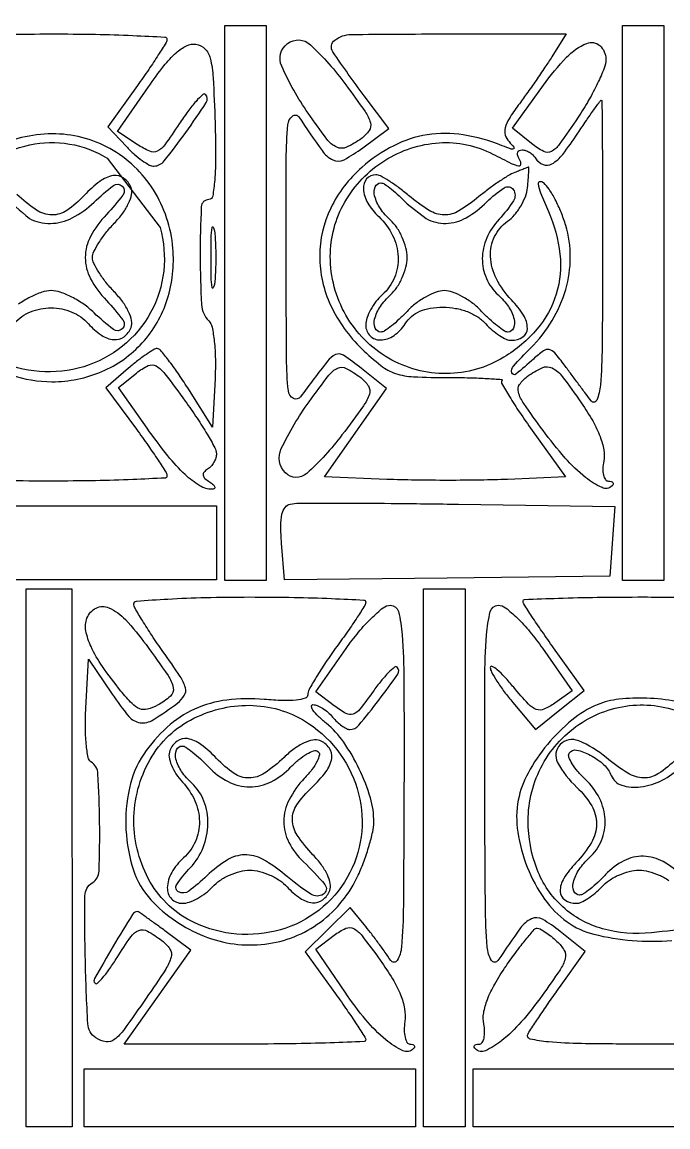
# Model space of a CAD drawing. Header units: inches. Extents: x 57 to 2760, y -193 to 2149.
# Drawn here: x 531.92 to 543.47, y 859.99 to 879.74 of the extents above; entities that cross this region are included whole.
import ezdxf

# ---------------------------------------------------------------- set-up
doc = ezdxf.new("R2010")
doc.units = ezdxf.units.IN
doc.header["$MEASUREMENT"] = 0
doc.set_wipeout_variables(frame=1)

# ---------------------------------------------------------------- blocks, each defined once
blk = doc.blocks.new('TG7-1H40CA')
blk.add_wipeout([(-0.386, 49.351), (148.648, 49.351), (148.648, -0.051), (-0.352, 0.023)])
for points in [[(129.107, 19.638), (129.107, 9.719), (128.367, 9.719), (128.367, 19.638), (129.107, 19.638)], [(136.213, 19.638), (136.213, 9.719), (135.473, 9.719), (135.473, 19.638), (136.213, 19.638)], [(128.219, 11.051), (128.219, 9.732), (122.298, 9.732), (122.298, 11.051), (128.219, 11.051)], [(125.629, 9.571), (125.636, -0.051), (124.814, -0.051), (124.814, 9.571), (125.221, 9.571), (125.629, 9.571)], [(132.66, 9.571), (132.66, -0.051), (131.92, -0.051), (131.92, 9.571), (132.66, 9.571)], [(131.772, 0.985), (131.772, -0.051), (125.851, -0.051), (125.851, 0.985), (131.772, 0.985)], [(138.73, 0.985), (138.73, -0.051), (132.808, -0.051), (132.808, 0.985), (138.73, 0.985)]]:
    blk.add_lwpolyline(points)
for points in [[(124.464, 19.482, -0.005043), (125.258, 19.49, -0.004221), (126.053, 19.483, -0.007031), (126.722, 19.462, -0.001977), (127.295, 19.434, -0.398797), (127.331, 19.396, -0.138354), (127.314, 19.335, -0.004425), (127.176, 19.114, -0.008246), (127.005, 18.855, -0.005596), (126.802, 18.566), (126.273, 17.83), (126.606, 17.475, 0.022693), (126.745, 17.34, 0.027347), (126.887, 17.227, 0.027749), (127.015, 17.146, 0.136028), (127.098, 17.127, 0.218928), (127.28, 17.219, 0.012702), (127.668, 17.73, 0.010907), (128.033, 18.263, 0.354971), (128.018, 18.408, 0.40862), (127.971, 18.409, 0.01931), (127.85, 18.283, 0.022549), (127.706, 18.106, 0.01313), (127.549, 17.881, -0.010008), (127.29, 17.507, -0.12301), (127.158, 17.395, -0.220764), (127.023, 17.393, -0.041901), (126.8, 17.513), (126.447, 17.744), (127, 18.545, -0.015112), (127.275, 18.919, -0.043753), (127.494, 19.153, -0.068083), (127.68, 19.279, -0.148876), (127.849, 19.307, -0.168658), (128.01, 19.226, -0.133931), (128.105, 19.054, -0.046223), (128.156, 18.708, -0.004978), (128.191, 17.898, -0.007756), (128.201, 17.303, -0.020774), (128.184, 16.879, -0.021453), (128.148, 16.587, -0.366189), (128.08, 16.529, 0.40094), (127.944, 16.4, 0.011332), (127.924, 15.522, 0.014199), (127.949, 14.65, 0.184246), (128.079, 14.359, -0.1496), (128.137, 14.25, -0.02098), (128.176, 13.993, -0.022422), (128.196, 13.676, -0.017348), (128.19, 13.331), (128.145, 12.458), (127.701, 13.161, 0.009742), (127.523, 13.43, 0.014641), (127.357, 13.657, 0.009427), (127.212, 13.837, 0.220865), (127.154, 13.864, 0.139145), (127.094, 13.847, 0.012695), (126.962, 13.761, 0.015659), (126.808, 13.649, 0.011626), (126.645, 13.515), (126.239, 13.165), (126.785, 12.422, -0.005452), (126.994, 12.13, -0.008079), (127.171, 11.87, -0.004207), (127.314, 11.647, -0.141503), (127.331, 11.587, -0.399201), (127.296, 11.55, -0.001888), (126.722, 11.522, -0.00687), (126.053, 11.502, -0.004124), (125.258, 11.495, -0.004221), (124.464, 11.502, -0.007031)], [(126.023, 15.387, -0.233682), (126.023, 15.598, -0.026829), (126.113, 15.757, -0.026288), (126.239, 15.934, -0.023115), (126.388, 16.105, 0.032497), (126.54, 16.285, 0.048319), (126.645, 16.463, 0.058925), (126.698, 16.621, 0.143956), (126.689, 16.742, 0.145834), (126.557, 16.913, 0.200038), (126.37, 16.957, 0.120836), (126.131, 16.854, 0.042778), (125.851, 16.603, -0.052948), (125.539, 16.335, -0.156504), (125.273, 16.254, -0.144885), (124.995, 16.341, -0.043148), (124.646, 16.622, 0.032497)], [(124.184, 17.22, -0.089704), (124.879, 17.508, -0.096964), (125.588, 17.522, -0.093981), (126.259, 17.27), (127.206, 16.029, -0.197951), (127.036, 14.507, -0.196795), (125.842, 13.541, -0.186763), (124.28, 13.662, -0.007071)], [(124.6, 14.316, -0.112329), (124.893, 14.522, -0.098828), (125.261, 14.593, -0.098286), (125.629, 14.518, -0.109713), (125.925, 14.308, 0.058593), (126.159, 14.103, 0.129727), (126.381, 14.024, 0.184881), (126.563, 14.076, 0.140469), (126.689, 14.243, 0.143956), (126.698, 14.364, 0.058925), (126.645, 14.522, 0.048319), (126.54, 14.7, 0.032497), (126.388, 14.88, -0.023115), (126.239, 15.051, -0.026288), (126.113, 15.228, -0.026829), (126.023, 15.387, -0.115288)], [(126.374, 16.778, -0.870141), (126.543, 16.608, -0.029318), (126.247, 16.26, 0.068171), (125.965, 15.871, 0.123553), (125.87, 15.493, 0.123553), (125.965, 15.114, 0.068171), (126.247, 14.725, -0.029318), (126.543, 14.377, -0.870141), (126.374, 14.207, -0.029318), (126.026, 14.504, 0.037865), (125.842, 14.656, 0.034006), (125.63, 14.784, 0.035655), (125.423, 14.873, 0.083711), (125.258, 14.9, 0.083711), (125.093, 14.873, 0.035655), (124.887, 14.784, 0.034006), (124.675, 14.656, 0.037865)], [(124.376, 16.596, -0.016233), (124.87, 16.19, 0.12381), (125.247, 16.102, 0.116702), (125.637, 16.201, 0.070589), (126.026, 16.481, -0.029318), (126.374, 16.778, -0.374162)], [(132.143, 14.874, 0.038735), (131.963, 14.792, 0.036766), (131.781, 14.672, 0.04065), (131.624, 14.53, -0.016233), (131.482, 14.389, -0.021145), (131.343, 14.269, -0.019347), (131.221, 14.18, -0.148512), (131.154, 14.16, -0.311042), (131.053, 14.23, -0.156212), (131.044, 14.392, -0.085275), (131.146, 14.617, -0.059994), (131.328, 14.826, 0.062472), (131.441, 14.958, 0.041885), (131.537, 15.133, 0.041901), (131.602, 15.32, 0.062761), (131.624, 15.493, 0.062761), (131.602, 15.665, 0.041901), (131.537, 15.852, 0.041885), (131.441, 16.027, 0.062472), (131.328, 16.159, -0.059994), (131.146, 16.368, -0.085275), (131.044, 16.593, -0.156212), (131.053, 16.755, -0.311042), (131.154, 16.825, -0.148512), (131.221, 16.805, -0.019347), (131.343, 16.716, -0.021145), (131.482, 16.596, -0.016233), (131.624, 16.455), (131.967, 16.189, 0.13228), (132.318, 16.103, 0.125082), (132.679, 16.204, 0.066259), (133.05, 16.488, -0.051539), (133.358, 16.738, -0.404963), (133.522, 16.706, -0.304058), (133.526, 16.507, -0.046182), (133.268, 16.176, 0.085384), (133.048, 15.843, 0.10077), (132.969, 15.474, 0.106533), (133.041, 15.12, 0.106009), (133.252, 14.826, -0.059994), (133.435, 14.617, -0.085275), (133.536, 14.392, -0.156212), (133.527, 14.23, -0.311042), (133.426, 14.16, -0.148512), (133.36, 14.18, -0.019347), (133.238, 14.269, -0.021145), (133.098, 14.389, -0.016233), (132.956, 14.53, 0.04065), (132.8, 14.672, 0.036766), (132.617, 14.792, 0.038735), (132.437, 14.874, 0.177963), (132.143, 14.874)], [(135.341, 11.039), (135.251, 9.793), (132.342, 9.76), (129.433, 9.727), (129.38, 10.385, -0.016951), (129.366, 10.699, -0.057584), (129.387, 10.903, -0.104714), (129.443, 11.026, -0.187288), (129.536, 11.085, -0.047923), (129.691, 11.1, -0.000905), (130.505, 11.101, -0.002198), (131.455, 11.096, -0.001468), (132.542, 11.082), (135.341, 11.039)], [(136.433, 7.556, 0.035859), (135.913, 7.613, 0.036514), (135.411, 7.595, 0.071169), (135.024, 7.496, 0.074925), (134.571, 7.223, 0.0468), (134.132, 6.785, 0.047012), (133.786, 6.276, 0.079804), (133.612, 5.793, 0.084182), (133.602, 5.22, 0.057739), (133.773, 4.591, 0.0578), (134.083, 4.019, 0.084972), (134.485, 3.614, 0.093831), (134.962, 3.394, 0.041124), (135.651, 3.281, 0.041122), (136.355, 3.282, 0.08756)], [(138.013, 1.429), (135.846, 1.429, -0.00345), (134.744, 1.437, -0.018956), (134.15, 1.467, -0.036515), (133.827, 1.52, -0.502251), (133.787, 1.614, -0.015157), (133.854, 1.722, -0.002256), (133.996, 1.934, -0.002538), (134.167, 2.183, -0.002184), (134.349, 2.443), (134.805, 3.087), (134.362, 3.444, 0.041302), (134.042, 3.661, 0.242474), (133.846, 3.668, 0.128136), (133.651, 3.505, 0.00926), (133.248, 2.922, -0.550703), (133.133, 2.925, -0.116612), (133.056, 3.163, -0.0175), (133.024, 3.914, -0.001356), (133.013, 5.928, -0.001614), (133.014, 7.931, -0.017135), (133.045, 8.747, -0.043274), (133.112, 9.163, -0.344077), (133.255, 9.275, -0.168153), (133.384, 9.23, -0.026253), (133.59, 9.05, -0.026734), (133.819, 8.803, -0.020445), (134.042, 8.509), (134.578, 7.744), (134.264, 7.524, -0.050684), (134.069, 7.415, -0.197138), (133.934, 7.412, -0.114945), (133.792, 7.509, -0.012638), (133.531, 7.808, 0.013545), (133.37, 7.992, 0.029645), (133.235, 8.121, 0.053611), (133.144, 8.183, 0.566691), (133.112, 8.165, 0.127108), (133.134, 8.081, 0.015907), (133.231, 7.919, 0.017892), (133.361, 7.73, 0.013956), (133.516, 7.535), (133.919, 7.053), (134.354, 7.403), (134.79, 7.753), (134.243, 8.514, -0.00428), (134.034, 8.811, -0.006491), (133.857, 9.074, -0.002811), (133.711, 9.299, -0.14313), (133.697, 9.349, -0.402909), (133.725, 9.379, -0.001145), (134.33, 9.401, -0.005339), (135.025, 9.418, -0.003203), (135.852, 9.423, -0.00345), (136.949, 9.415, -0.019133)], [(136.758, 3.503, -0.002482), (135.991, 3.419, -0.093798), (135.119, 3.491, -0.117355), (134.409, 3.881, -0.116854), (133.949, 4.551, -0.092443), (133.788, 5.418, -0.125609), (134.045, 6.425, -0.126892), (134.752, 7.181, -0.129534), (135.725, 7.491, -0.13368), (136.711, 7.275, 0.006385)], [(136.437, 6.524, -0.050342), (136.119, 6.265, -0.152581), (135.853, 6.188, -0.134579), (135.571, 6.272, -0.035753), (135.186, 6.551, 0.077188), (134.692, 6.851, 0.304483), (134.361, 6.784, 0.329776), (134.315, 6.465, 0.080757), (134.659, 6.018, -0.070065), (134.924, 5.688, -0.138065), (135.01, 5.366, -0.130007), (134.918, 5.033, -0.058785), (134.643, 4.669, 0.050428), (134.427, 4.392, 0.142237), (134.36, 4.159, 0.250434), (134.442, 4.007, 0.147693), (134.645, 3.946, 0.108386), (134.736, 3.966, 0.03544), (134.858, 4.033, 0.033394), (134.986, 4.128, 0.032047), (135.103, 4.242, -0.062472), (135.235, 4.355, -0.041885), (135.409, 4.451, -0.041901), (135.597, 4.516, -0.062761), (135.769, 4.538, -0.062761), (135.941, 4.516, -0.041901), (136.129, 4.451, -0.041885), (136.304, 4.355, -0.062472)], [(136.54, 4.431, 0.078455), (136.204, 4.692, 0.121107), (135.85, 4.787, 0.124537), (135.5, 4.706, 0.085799), (135.174, 4.46, -0.016386), (135.033, 4.32, -0.021295), (134.895, 4.201, -0.019558), (134.774, 4.114, -0.147987), (134.707, 4.094, -0.311042), (134.606, 4.163, -0.156212), (134.597, 4.326, -0.085275), (134.699, 4.55, -0.059994), (134.881, 4.76, 0.110262), (135.1, 5.07, 0.111827), (135.165, 5.442, 0.105034), (135.064, 5.824, 0.087348), (134.811, 6.162, -0.027425), (134.677, 6.303, -0.039743), (134.576, 6.442, -0.045503), (134.518, 6.561, -0.234073), (134.524, 6.632, -0.319663), (134.654, 6.687, -0.067825), (134.898, 6.596, -0.060825), (135.142, 6.425, -0.118078), (135.275, 6.23, 0.229952), (135.461, 6.057, 0.107261), (135.798, 6.027, 0.085386), (136.186, 6.147, 0.087416), (136.509, 6.388, -0.016233)]]:
    blk.add_lwpolyline(points, format="xyb")
for points in [[(130.528, 18.582, -0.006382), (130.872, 18.101, -0.081217), (130.967, 17.902, -0.22185), (130.945, 17.763, -0.08765), (130.808, 17.62, -0.050222), (130.543, 17.464, -0.222107), (130.367, 17.465, -0.120485), (130.189, 17.61, -0.011237), (129.855, 18.073, -0.045086), (129.382, 18.913, -0.349746), (129.486, 19.319, -0.365556), (129.894, 19.297, -0.045814)], [(134.212, 19.082, -0.006572), (134.089, 18.894, -0.003363), (133.929, 18.66, -0.003341), (133.761, 18.421, -0.005018), (133.612, 18.215, 0.019518), (133.447, 17.974, 0.078219), (133.376, 17.811, 0.134914), (133.379, 17.682, 0.115194), (133.446, 17.564, -0.014973), (133.533, 17.464, -0.456173), (133.528, 17.435, -0.227335), (133.486, 17.431, -0.007862), (133.326, 17.492, 0.055376), (132.629, 17.685, 0.078088), (131.985, 17.687, 0.080194), (131.385, 17.492, 0.062019), (130.815, 17.105, 0.100132), (130.258, 16.374, 0.113323), (130.061, 15.516, 0.110243), (130.257, 14.64, 0.09072), (130.816, 13.859, 0.025554), (131.157, 13.56, 0.086995), (131.416, 13.421, 0.068381), (131.739, 13.361, 0.011897), (132.361, 13.347, -0.00524), (132.747, 13.343, -0.009517), (133.062, 13.33, -0.005133), (133.312, 13.313, -0.639984), (133.32, 13.29, 0.339485), (133.314, 13.244, 0.005525), (133.455, 13.006, 0.011802), (133.635, 12.725, 0.007243), (133.86, 12.402), (134.457, 11.57), (133.417, 11.526, -0.006696), (132.939, 11.513, -0.003727), (132.356, 11.508, -0.003716), (131.765, 11.513, -0.006006), (131.263, 11.526), (130.149, 11.57), (131.253, 13.152), (130.81, 13.508, 0.020862), (130.488, 13.744, 0.262466), (130.343, 13.756, 0.121819), (130.199, 13.64, 0.003472), (129.72, 13.002, -0.373471), (129.59, 12.973, -0.247783), (129.501, 13.108, -0.024039), (129.469, 13.689, -0.001332), (129.461, 15.507, -0.001478), (129.464, 17.253, -0.021659), (129.493, 17.867, -0.197153), (129.574, 18.022, -0.448484), (129.689, 18.005, 0.008536), (130.103, 17.403, 0.125807), (130.298, 17.239, 0.23741), (130.496, 17.242, 0.038633), (130.832, 17.453), (131.299, 17.797), (130.858, 18.384, -0.012364), (130.298, 19.168, -0.397338), (130.333, 19.381, -0.161884), (130.621, 19.48, -0.002803), (132.302, 19.49), (134.471, 19.49)], [(135.177, 19.04, -0.092638), (135.147, 18.877, -0.01909), (135.031, 18.61, -0.019468), (134.87, 18.304, -0.017244), (134.68, 18, -0.006365), (134.345, 17.515, -0.111274), (134.203, 17.388, -0.256934), (134.066, 17.387, -0.04605), (133.846, 17.534), (133.51, 17.806), (134.061, 18.574, -0.034697), (134.474, 19.072, -0.103809), (134.836, 19.321, -0.287872), (135.068, 19.282, -0.214436)], [(135.119, 15.482, -0.001966), (135.111, 13.902, -0.017762), (135.08, 13.212, -0.07626), (135.015, 12.941, -0.584398), (134.913, 12.928, -0.000438), (134.817, 13.057, -0.000199), (134.691, 13.227, -0.000198), (134.559, 13.405, -0.000272), (134.44, 13.566, 0.01634), (134.264, 13.787, 0.1695), (134.166, 13.846, 0.20952), (134.063, 13.823, 0.026614), (133.883, 13.677, -0.013679), (133.569, 13.407, -0.540727), (133.496, 13.431, -0.257303), (133.525, 13.552, -0.011726), (133.83, 13.872, 0.059874), (134.217, 14.365, 0.066787), (134.46, 14.92, 0.069417), (134.542, 15.499, 0.073458), (134.46, 16.067, 0.023656), (134.377, 16.301, 0.02318), (134.273, 16.527, 0.023809), (134.163, 16.716, 0.07626), (134.066, 16.825, 0.18996), (133.996, 16.848, 0.446027), (133.965, 16.81, 0.055374), (134.011, 16.647, 0.007412), (134.151, 16.317, -0.076867), (134.357, 15.554, -0.101811), (134.29, 14.84, -0.102739), (133.948, 14.215, -0.07954), (133.355, 13.71, -0.135944), (132.329, 13.417, -0.134146), (131.293, 13.693, -0.132206), (130.53, 14.461, -0.130409), (130.251, 15.513, -0.131228), (130.511, 16.485, -0.122419), (131.226, 17.229, -0.124318), (132.196, 17.544, -0.137764), (133.158, 17.342, 0.006385), (133.487, 17.176, 0.074885), (133.624, 17.133, 0.507672), (133.66, 17.168, 0.100716), (133.623, 17.269, -0.076764), (133.599, 17.326, -0.154201), (133.601, 17.374, -0.186277), (133.63, 17.405, -0.117858), (133.679, 17.417, -0.085235), (133.742, 17.406, -0.053414), (133.811, 17.374, -0.051777), (133.873, 17.326, -0.064269), (133.919, 17.269, 0.160659), (134.056, 17.154, 0.23155), (134.211, 17.165, 0.095295), (134.406, 17.336, 0.019011), (134.676, 17.713, -0.003032), (134.829, 17.94, -0.004894), (134.961, 18.131, -0.001151), (135.079, 18.296, -0.242038), (135.096, 18.305, -0.411686), (135.107, 18.294, -0.000094), (135.114, 17.476, -0.001527), (135.119, 16.564, -0.000915)], [(124.22, 17.439, 0.166124), (123.228, 16.381, 0.169487), (123.101, 14.947, 0.168755), (123.895, 13.741, 0.16486), (125.274, 13.272, 0.100897), (126.167, 13.454, 0.108664), (126.89, 13.968, 0.107911), (127.335, 14.742, 0.098309), (127.437, 15.659, 0.118933), (127.089, 16.701, 0.127251), (126.31, 17.44, 0.128171), (125.275, 17.704, 0.1216)], [(133.549, 17.013, 0.045359), (133.436, 16.958, 0.012358), (133.269, 16.851, 0.012394), (133.085, 16.72, 0.012601), (132.908, 16.581, -0.037766), (132.55, 16.326, -0.14101), (132.286, 16.255, -0.13669), (132.019, 16.334, -0.03466), (131.651, 16.603, 0.015253), (131.472, 16.744, 0.019123), (131.297, 16.864, 0.017588), (131.146, 16.952, 0.123541), (131.063, 16.973, 0.221469), (130.901, 16.897, 0.19487), (130.843, 16.718, 0.116391), (130.921, 16.467, 0.07069), (131.117, 16.223, -0.088853), (131.365, 15.888, -0.10458), (131.464, 15.507, -0.110771), (131.398, 15.135, -0.11026), (131.18, 14.826, 0.044853), (131.067, 14.704, 0.038833), (130.971, 14.557, 0.040713), (130.905, 14.409, 0.084684), (130.884, 14.285, 0.195517), (130.962, 14.093, 0.210783), (131.149, 14.018, 0.1454), (131.39, 14.098, 0.100966), (131.59, 14.308, -0.077204), (131.702, 14.439, -0.073398), (131.851, 14.531, -0.063565), (132.039, 14.586, -0.03936), (132.269, 14.604, -0.044704), (132.492, 14.584, -0.048026), (132.702, 14.525, -0.050846), (132.886, 14.431, -0.065436), (133.03, 14.308, 0.032047), (133.147, 14.195, 0.033394), (133.276, 14.099, 0.03544), (133.397, 14.032, 0.108386), (133.489, 14.012, 0.147693), (133.692, 14.073, 0.250434), (133.774, 14.226, 0.142237), (133.707, 14.459, 0.050428), (133.491, 14.735, -0.073084), (133.221, 15.114, -0.105835), (133.116, 15.51, -0.12483), (133.187, 15.866, -0.129067), (133.42, 16.141, 0.063193), (133.544, 16.253, 0.042761), (133.655, 16.408, 0.042811), (133.738, 16.58, 0.064071), (133.777, 16.741, 0.005544), (133.791, 16.886, 0.009773), (133.799, 17.006, 0.004505), (133.803, 17.104, 0.564107), (133.795, 17.109, -0.019601), (133.777, 17.102, -0.000746), (133.712, 17.076, -0.001339), (133.635, 17.046, -0.000943)], [(128.178, 15.011, -0.108536), (128.156, 14.95, -0.707215), (128.136, 14.954, -0.025693), (128.122, 15.148, -0.005179), (128.119, 15.493, -0.005179), (128.122, 15.837, -0.025693), (128.136, 16.031, -0.707215), (128.156, 16.035, -0.108536), (128.178, 15.974, -0.019375), (128.197, 15.755, -0.011494), (128.203, 15.493, -0.011494), (128.197, 15.23, -0.019375)], [(128.214, 11.985, -0.08187), (128.204, 11.91, -0.055234), (128.17, 11.831, -0.054248), (128.118, 11.76, -0.070129), (128.055, 11.708, 0.079241), (127.994, 11.654, 0.218762), (127.979, 11.6, 0.167837), (128.009, 11.543, 0.045108), (128.092, 11.479, -0.03303), (128.16, 11.43, -0.137304), (128.188, 11.389, -0.353488), (128.178, 11.362, -0.132101), (128.136, 11.35, -0.143356), (127.918, 11.41, -0.050064), (127.657, 11.611, -0.035699), (127.348, 11.946, -0.014539), (126.976, 12.442), (126.464, 13.167), (126.785, 13.427, -0.058939), (126.993, 13.559, -0.246791), (127.136, 13.553, -0.099366), (127.293, 13.415, -0.006384), (127.658, 12.924, -0.009777), (127.869, 12.619, -0.013039), (128.049, 12.334, -0.010286), (128.186, 12.091, -0.117275)], [(130.794, 13.346, -0.09198), (130.932, 13.196, -0.221154), (130.949, 13.049, -0.077337), (130.842, 12.838, -0.005831), (130.46, 12.32, -0.047264), (129.83, 11.631, -0.401396), (129.448, 11.642, -0.317031), (129.375, 12.077, -0.043506), (129.873, 12.915, -0.007832), (130.224, 13.388, -0.120265), (130.382, 13.515, -0.236045), (130.537, 13.511, -0.039682)], [(134.741, 12.89, -0.020714), (134.942, 12.57, -0.038348), (135.074, 12.292, -0.048425), (135.14, 12.053, -0.0907), (135.139, 11.854, 0.039376), (135.123, 11.717, 0.065251), (135.135, 11.601, 0.09491), (135.169, 11.523, 0.245543), (135.222, 11.495, -0.057546), (135.275, 11.489, -0.172978), (135.304, 11.47, -0.25335), (135.309, 11.442, -0.112626), (135.288, 11.409, -0.314374), (135.109, 11.378, -0.060996), (134.813, 11.561, -0.043285), (134.45, 11.908, -0.021976), (134.054, 12.401, -0.006362), (133.71, 12.883, -0.080968), (133.614, 13.083, -0.221701), (133.635, 13.222, -0.088063), (133.772, 13.365, -0.051569), (134.038, 13.521, -0.223931), (134.216, 13.518, -0.117903), (134.396, 13.368, -0.010701)], [(130.884, 9.332, -0.140437), (130.867, 9.272, -0.004583), (130.732, 9.06, -0.008457), (130.564, 8.812, -0.005743), (130.366, 8.535, 0.009676), (130.167, 8.253, 0.013117), (130, 7.991, 0.010064), (129.872, 7.768, 0.126113), (129.848, 7.674, -0.328872), (129.802, 7.613, -0.048692), (129.642, 7.58, -0.034962), (129.398, 7.571, -0.014592), (129.07, 7.592, 0.054922), (128.403, 7.581, 0.075319), (127.825, 7.417, 0.077087), (127.333, 7.093, 0.060781), (126.914, 6.61, 0.096), (126.658, 6.007, 0.065146), (126.598, 5.261, 0.066182), (126.731, 4.539, 0.109683), (127.044, 4.008, 0.110482), (127.993, 3.359, 0.125134), (129.083, 3.217, 0.130921), (130.074, 3.611, 0.12694), (130.75, 4.45, 0.018094), (130.856, 4.706, 0.01675), (130.945, 4.977, 0.017013), (131.009, 5.223, 0.052366), (131.029, 5.394, 0.074464), (130.967, 5.834, 0.040068), (130.769, 6.347, 0.039934), (130.49, 6.826, 0.068901), (130.178, 7.165, -0.019119), (130.034, 7.293, -0.046825), (129.941, 7.4, -0.120221), (129.914, 7.467, -0.454653), (129.941, 7.498, -0.100664), (130.018, 7.482, -0.041375), (130.113, 7.433, -0.038771), (130.209, 7.361, -0.040212), (130.292, 7.276, 0.029823), (130.371, 7.191, 0.033037), (130.458, 7.12, 0.035073), (130.539, 7.069, 0.122223), (130.598, 7.054, 0.221665), (130.759, 7.129, 0.011952), (131.117, 7.578, 0.010246), (131.458, 8.045, 0.363571), (131.447, 8.169, 0.388428), (131.401, 8.171, 0.023707), (131.291, 8.07, 0.02538), (131.159, 7.922, 0.014879), (131.015, 7.732, -0.011459), (130.779, 7.416, -0.138821), (130.658, 7.328, -0.219453), (130.534, 7.338, -0.034246), (130.322, 7.476), (129.99, 7.726), (130.532, 8.501, -0.020215), (130.758, 8.797, -0.026508), (130.988, 9.047, -0.025929), (131.196, 9.23, -0.168955), (131.325, 9.275, -0.344077), (131.469, 9.163, -0.043274), (131.536, 8.747, -0.017135), (131.567, 7.931, -0.001614), (131.568, 5.928, -0.001356), (131.557, 3.914, -0.0175), (131.524, 3.163, -0.116612), (131.448, 2.925, -0.550703), (131.332, 2.922, 0.007886), (131.227, 3.075, 0.004772), (131.099, 3.252, 0.00478), (130.968, 3.426, 0.008375), (130.856, 3.567), (130.605, 3.872), (130.204, 3.476), (129.803, 3.08), (130.344, 2.328, -0.004332), (130.551, 2.035, -0.006562), (130.725, 1.776, -0.00287), (130.869, 1.552, -0.142944), (130.884, 1.503, -0.402927), (130.855, 1.473, -0.001141), (130.25, 1.451, -0.005332), (129.553, 1.434, -0.003199), (128.726, 1.429), (126.567, 1.429), (127.76, 3.111), (127.295, 3.454, 0.002455), (127.115, 3.586, 0.003882), (126.959, 3.697, 0.001014), (126.822, 3.792, 0.152728), (126.804, 3.798, 0.26103), (126.713, 3.747, 0.00352), (126.37, 3.178, 0.003159), (126.034, 2.602, 0.339216), (126.045, 2.518, 0.409263), (126.088, 2.517, 0.023132), (126.188, 2.624, 0.02477), (126.308, 2.779, 0.014297), (126.438, 2.976, -0.014367), (126.684, 3.349, -0.150596), (126.827, 3.461, -0.220888), (126.981, 3.449, -0.035072), (127.241, 3.28, -0.086938), (127.382, 3.129, -0.214274), (127.404, 2.983, -0.077911), (127.309, 2.771, -0.005936), (126.958, 2.248, -0.005575), (126.566, 1.693, -0.070012), (126.389, 1.509, -0.209639), (126.241, 1.47, -0.108233), (126.059, 1.542, -0.234783), (125.916, 1.794, -0.008411), (125.871, 2.934, -0.008057), (125.863, 4.079, -0.257385), (125.996, 4.314, 0.25119), (126.117, 4.523, 0.011006), (126.127, 5.393, 0.011194), (126.097, 6.261, 0.241205), (125.972, 6.476, -0.211373), (125.92, 6.554, -0.018441), (125.888, 6.795, -0.021706), (125.872, 7.097, -0.015108), (125.88, 7.438), (125.925, 8.313), (126.349, 7.687, 0.024556), (126.649, 7.288, 0.186631), (126.851, 7.176, 0.176276), (127.082, 7.226, 0.021457), (127.517, 7.525, 0.095842), (127.641, 7.662, 0.206967), (127.66, 7.801, 0.079289), (127.568, 8, 0.007316), (127.258, 8.45, -0.007346), (127.059, 8.738, -0.010409), (126.891, 9.001, -0.006817), (126.759, 9.224, -0.130867), (126.739, 9.301, -0.393227), (126.785, 9.35, -0.003348), (127.348, 9.387, -0.00918), (128.017, 9.414, -0.005517), (128.811, 9.423, -0.004124), (129.606, 9.416, -0.00687), (130.275, 9.396, -0.001888), (130.849, 9.369, -0.399201)], [(126.956, 8.572, -0.006995), (127.35, 8.018, -0.104199), (127.442, 7.8, -0.261596), (127.391, 7.648, -0.061487), (127.164, 7.488, -0.058345), (126.981, 7.416, -0.158036), (126.844, 7.424, -0.109863), (126.706, 7.516, -0.021047), (126.507, 7.742, -0.017986), (126.176, 8.182, -0.043042), (125.973, 8.535, -0.06141), (125.881, 8.82, -0.140238), (125.9, 9.043, -0.1842), (126.064, 9.225, -0.227715), (126.29, 9.232, -0.101545), (126.588, 9.018, -0.028308)], [(129.863, 7.162, -0.18424), (130.757, 5.903, -0.196056), (130.555, 4.409, -0.194746), (129.363, 3.474, -0.182786), (127.817, 3.601, -0.152552), (127.031, 4.327, -0.131018), (126.739, 5.418, -0.130248), (127.028, 6.515, -0.150059), (127.813, 7.255, -0.060723), (128.335, 7.438, -0.06523), (128.873, 7.484, -0.066848), (129.393, 7.39, -0.069319)], [(127.382, 6.677, 0.130271), (127.369, 6.563, 0.057567), (127.409, 6.417, 0.050422), (127.492, 6.259, 0.042751), (127.608, 6.112, -0.084699), (127.83, 5.778, -0.100928), (127.91, 5.409, -0.106971), (127.839, 5.054, -0.1061), (127.627, 4.76, 0.076965), (127.415, 4.498, 0.125606), (127.337, 4.225, 0.199704), (127.412, 4.028, 0.205451), (127.604, 3.946, 0.084684), (127.728, 3.967, 0.040713), (127.876, 4.033, 0.038833), (128.022, 4.128, 0.044853), (128.145, 4.242, -0.062472), (128.277, 4.355, -0.041885), (128.451, 4.451, -0.041901), (128.639, 4.516, -0.062761), (128.811, 4.538, -0.062761), (128.983, 4.516, -0.041901), (129.171, 4.451, -0.041885), (129.346, 4.355, -0.062472), (129.478, 4.242, 0.058593), (129.712, 4.037, 0.129727), (129.934, 3.957, 0.184881), (130.116, 4.01, 0.140469), (130.242, 4.176, 0.143956), (130.251, 4.298, 0.058925), (130.198, 4.456, 0.048319), (130.093, 4.633, 0.032497), (129.941, 4.814, -0.043148), (129.66, 5.163, -0.144885), (129.573, 5.44, -0.156504), (129.654, 5.707, -0.052948), (129.922, 6.018, 0.042778), (130.173, 6.298, 0.120836), (130.276, 6.538, 0.200038), (130.232, 6.725, 0.145834), (130.061, 6.856, 0.143956), (129.94, 6.866, 0.058925), (129.782, 6.813, 0.048319), (129.604, 6.707, 0.032497), (129.424, 6.555, -0.043148), (129.074, 6.274, -0.144885), (128.797, 6.187, -0.156504), (128.53, 6.268, -0.052948), (128.219, 6.536, 0.042782), (127.939, 6.787, 0.120423), (127.7, 6.89, 0.199614), (127.513, 6.847, 0.146662)], [(128.071, 6.388, 0.0865), (128.424, 6.123, 0.117632), (128.81, 6.03, 0.118081), (129.196, 6.121, 0.087611), (129.547, 6.384, -0.029984), (129.689, 6.517, -0.042712), (129.83, 6.617, -0.050044), (129.953, 6.672, -0.223495), (130.029, 6.663, -0.315297), (130.056, 6.602, -0.065393), (130.015, 6.486, -0.047197), (129.922, 6.338, -0.027415), (129.786, 6.179, 0.073223), (129.515, 5.798, 0.116392), (129.42, 5.411, 0.121861), (129.51, 5.035, 0.085126), (129.774, 4.686, -0.031189), (130.154, 4.281, -0.449056), (130.127, 4.108, -0.299558), (129.902, 4.11, -0.027436), (129.43, 4.464, 0.047981), (129.041, 4.733, 0.132424), (128.719, 4.813, 0.135688), (128.407, 4.72, 0.051451), (128.044, 4.437, -0.032697), (127.719, 4.165, -0.281593), (127.539, 4.15, -0.454283), (127.505, 4.28, -0.038681), (127.75, 4.585, 0.094326), (127.978, 4.944, 0.090557), (128.063, 5.367, 0.095198), (127.991, 5.775, 0.118637), (127.775, 6.092, -0.059994), (127.593, 6.302, -0.085275), (127.491, 6.526, -0.156212), (127.5, 6.689, -0.311042), (127.601, 6.758, -0.148512), (127.668, 6.738, -0.019347), (127.79, 6.65, -0.021145), (127.929, 6.53, -0.016233)], [(131.583, 1.836, 0.033855), (131.572, 1.68, 0.055397), (131.587, 1.549, 0.077277), (131.622, 1.459, 0.266171), (131.674, 1.429, -0.060164), (131.725, 1.423, -0.18019), (131.753, 1.404, -0.249724), (131.757, 1.376, -0.10636), (131.735, 1.343, -0.317323), (131.549, 1.311, -0.062483), (131.245, 1.504, -0.045459), (130.885, 1.864, -0.025783), (130.514, 2.358), (129.994, 3.129), (130.32, 3.375, -0.054835), (130.528, 3.499, -0.234566), (130.669, 3.494, -0.105688), (130.818, 3.367, -0.007693), (131.142, 2.932, -0.019924), (131.365, 2.594, -0.040558), (131.507, 2.31, -0.052141), (131.578, 2.062, -0.077441)], [(134.304, 3.266, -0.080319), (134.432, 3.105, -0.197862), (134.451, 2.958, -0.081897), (134.358, 2.757, -0.007355), (134.04, 2.3, -0.023623), (133.665, 1.826, -0.044572), (133.313, 1.489, -0.062379), (133.023, 1.311, -0.312453), (132.845, 1.343, -0.112626), (132.824, 1.376, -0.25335), (132.829, 1.404, -0.172978), (132.859, 1.423, -0.057546), (132.911, 1.429, 0.245543), (132.964, 1.456, 0.09491), (132.999, 1.534, 0.065251), (133.01, 1.65, 0.039376), (132.995, 1.787, -0.0907), (132.993, 1.987, -0.048425), (133.059, 2.225, -0.038348), (133.191, 2.503, -0.020714), (133.393, 2.824, -0.008629), (133.578, 3.083, -0.013037), (133.749, 3.302, -0.007761), (133.898, 3.477, -0.215877), (133.951, 3.501, -0.129023), (134.002, 3.488, -0.018981), (134.093, 3.432, -0.020369), (134.197, 3.356, -0.016233)]]:
    blk.add_lwpolyline(points, format="xyb", close=True)

msp = doc.modelspace()

# ---------------------------------------------------------------- block references
at = {"linetype": 'Continuous'}
msp.add_blockref('TG7-1H40CA', (407.17835, 860.04158), dxfattribs=at)

doc.saveas('drawing.dxf')
